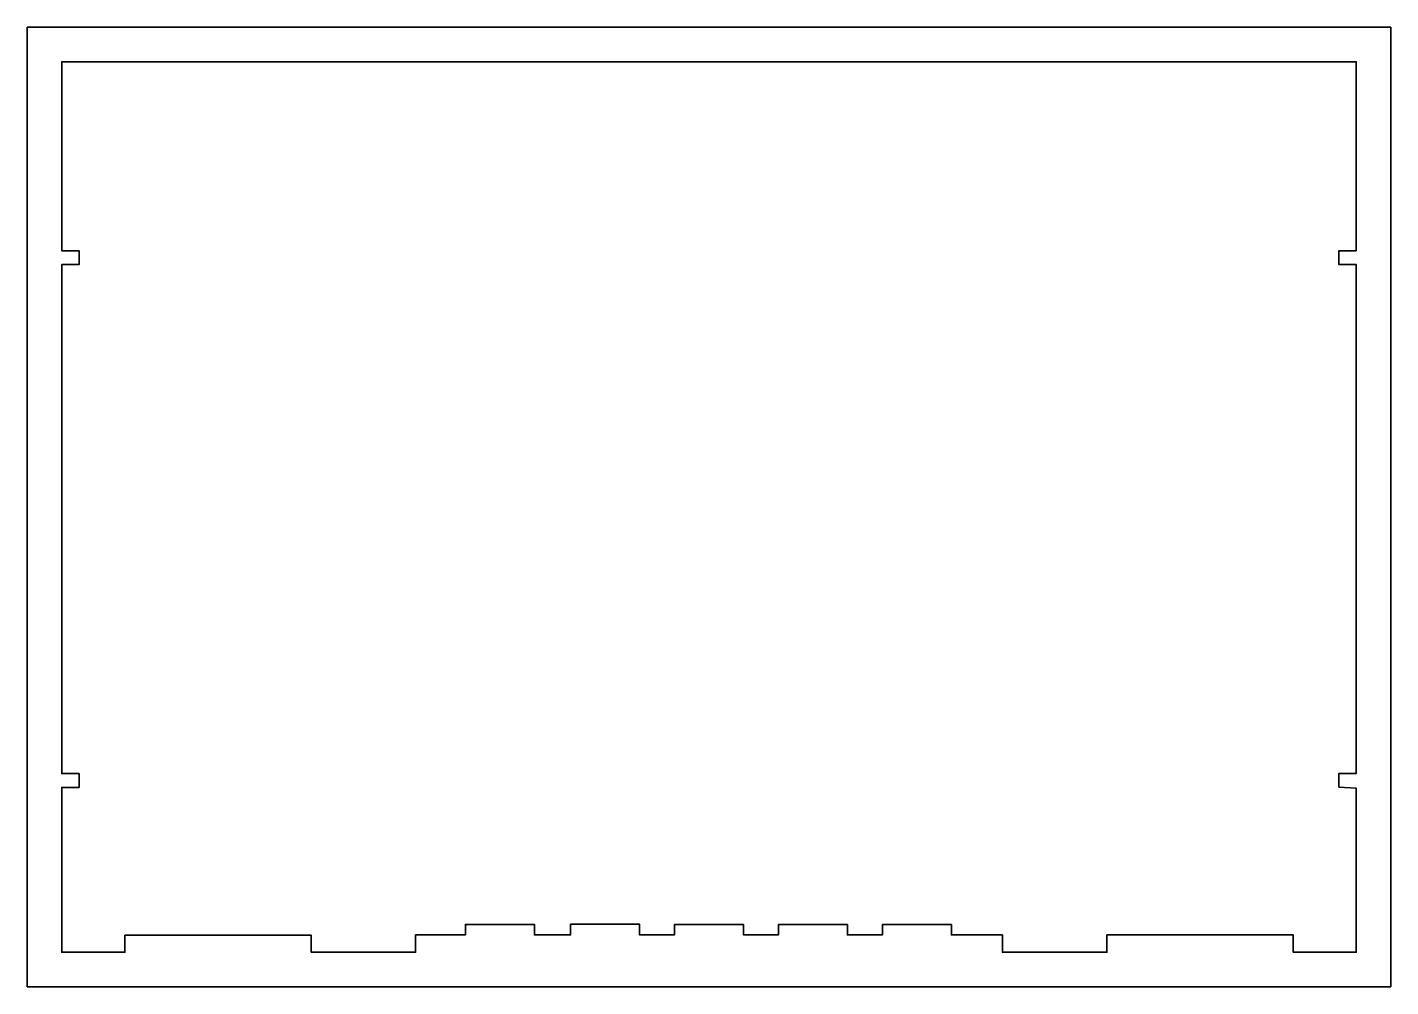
# Model space of a CAD drawing. Header units: millimetres. Extents: x -92 to 303, y 10 to 288.
import ezdxf

# ---------------------------------------------------------------- set-up
doc = ezdxf.new("R2010")
doc.units = ezdxf.units.MM
doc.header["$MEASUREMENT"] = 0
doc.layers.get('0').update_dxf_attribs({"lineweight": 0})
doc.layers.add('Safety', color=7, linetype='Continuous', lineweight=0)

msp = doc.modelspace()

# ---------------------------------------------------------------- linework, layer by layer
at = {"color": 250, "lineweight": 35, "true_color": 0x231f20}
msp.add_lwpolyline([(292.8, 222.77), (292.8, 277.52), (-82.2, 277.52), (-82.2, 222.77), (-77.2, 222.77), (-77.2, 218.77), (-82.2, 218.77), (-82.2, 71.27), (-77.2, 71.27), (-77.2, 67.27), (-82.2, 67.27), (-82.2, 19.52), (-63.93, 19.52), (-63.93, 24.44), (-9.93, 24.44), (-9.93, 19.52), (20.3, 19.52), (20.3, 24.52), (34.73, 24.52), (34.73, 27.56), (54.73, 27.56), (54.73, 24.52), (65.2, 24.52), (65.2, 27.62), (85.2, 27.62), (85.2, 24.52), (95.3, 24.52), (95.3, 27.52), (115.3, 27.52), (115.3, 24.52), (125.42, 24.52), (125.42, 27.52), (145.41, 27.52), (145.41, 24.52), (155.52, 24.52), (155.52, 27.52), (175.54, 27.52), (175.54, 24.52), (190.3, 24.52), (190.3, 19.52), (220.58, 19.52), (220.58, 24.52), (274.58, 24.52), (274.58, 19.52), (292.8, 19.52), (292.8, 67.03), (287.8, 67.35), (287.8, 71.35), (292.8, 71.35), (292.8, 218.77), (287.8, 218.77), (287.8, 222.77)], close=True, dxfattribs=at)
at = {"layer": 'Safety', "color": 250, "lineweight": 35, "true_color": 0x231f20}
msp.add_lwpolyline([(302.8, 9.52), (-92.2, 9.52), (-92.2, 287.52), (302.8, 287.52)], close=True, dxfattribs=at)

doc.saveas('drawing.dxf')
